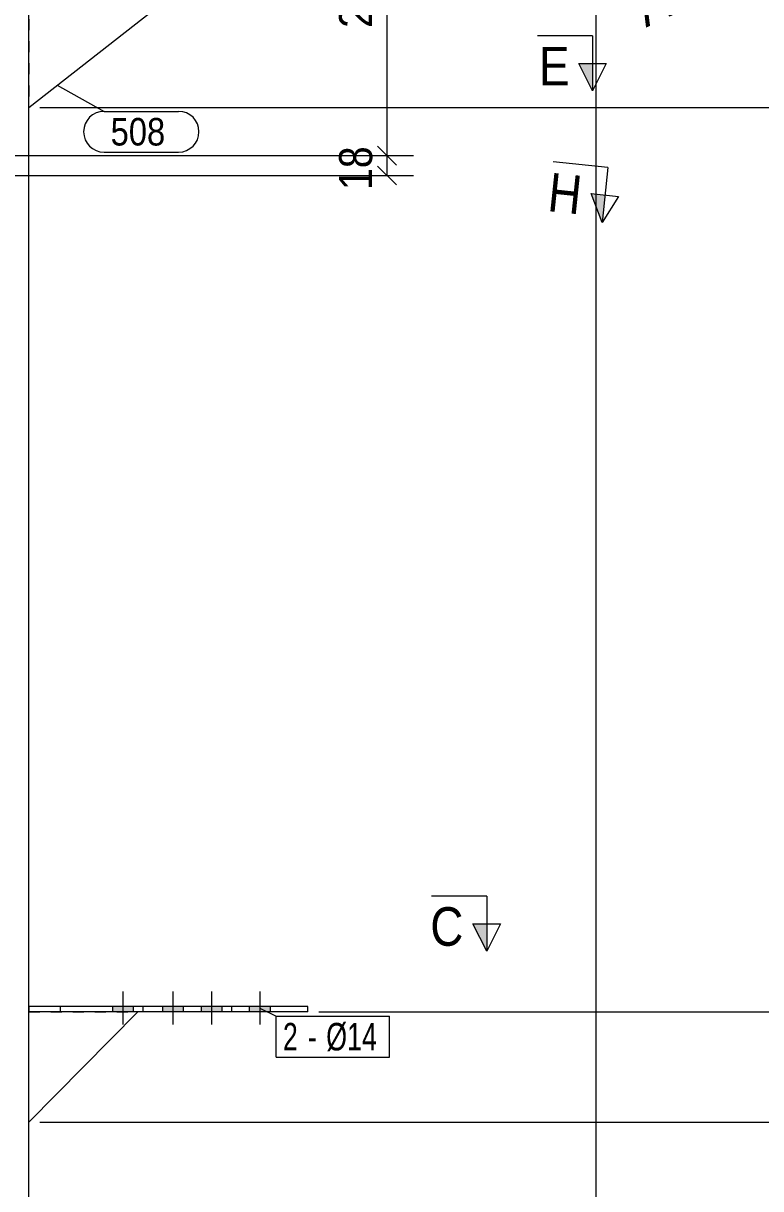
# Model space of a CAD drawing. Header units: millimetres. Extents: x 2 to 579, y 1 to 825.
# Drawn here: x 300.5 to 367.5, y 549 to 654.7 of the extents above; entities that cross this region are included whole.
import ezdxf

# ---------------------------------------------------------------- set-up
doc = ezdxf.new("R2010")
doc.units = ezdxf.units.MM
doc.linetypes.add('XKITLINE00', pattern=[0])
doc.linetypes.add('XKITLINE01', pattern=[4, 1, -1, 1, -1])
for name, color, linetype, lineweight in [('Bolt', 3, 'Continuous', 0), ('BoltMark', 7, 'Continuous', 0), ('Dimensions', 7, 'Continuous', 0), ('Part', 2, 'Continuous', 0), ('PartMark', 7, 'Continuous', 0), ('Section', 6, 'Continuous', 0)]:
    doc.layers.add(name, color=color, linetype=linetype, lineweight=lineweight)
doc.styles.add('ARIAL', font='ARIAL.TTF')
doc.styles.add('ARIAL_NARROW', font='ARIALN.TTF')

# ---------------------------------------------------------------- blocks, each defined once
blk = doc.blocks.new('*A14')
at = {"layer": 'Bolt'}
for points in [[(304.97, 675.71), (303.74, 677.28), (306.09, 679.14), (307.33, 677.57)], [(304.97, 675.71), (303.74, 677.28), (306.09, 679.14), (307.33, 677.57)], [(289.27, 663.33), (288.03, 664.9), (290.39, 666.76), (291.62, 665.19)], [(289.27, 663.33), (288.03, 664.9), (290.39, 666.76), (291.62, 665.19)], [(282.2, 657.76), (280.96, 659.33), (283.32, 661.19), (284.56, 659.62)], [(282.2, 657.76), (280.96, 659.33), (283.32, 661.19), (284.56, 659.62)], [(275.13, 652.19), (273.89, 653.76), (276.25, 655.61), (277.49, 654.04)], [(275.13, 652.19), (273.89, 653.76), (276.25, 655.61), (277.49, 654.04)], [(268.06, 646.61), (266.83, 648.19), (269.18, 650.04), (270.42, 648.47)], [(268.06, 646.61), (266.83, 648.19), (269.18, 650.04), (270.42, 648.47)], [(237.44, 622.47), (236.2, 624.04), (238.56, 625.9), (239.79, 624.33)], [(237.44, 622.47), (236.2, 624.04), (238.56, 625.9), (239.79, 624.33)], [(230.37, 616.9), (229.13, 618.47), (231.49, 620.33), (232.73, 618.76)], [(230.37, 616.9), (229.13, 618.47), (231.49, 620.33), (232.73, 618.76)], [(223.3, 611.33), (222.06, 612.9), (224.42, 614.75), (225.66, 613.18)], [(223.3, 611.33), (222.06, 612.9), (224.42, 614.75), (225.66, 613.18)], [(209.95, 600.8), (208.71, 602.37), (211.07, 604.23), (212.31, 602.66)], [(209.95, 600.8), (208.71, 602.37), (211.07, 604.23), (212.31, 602.66)]]:
    blk.add_hatch(color=3, dxfattribs=at).paths.add_polyline_path(points, flags=17)
at = {"layer": 'Bolt', "color": 3, "linetype": 'XKITLINE00', "lineweight": 0}
for p, q in [((307.39, 675.07), (302.44, 681.35)), ((307.39, 675.07), (302.44, 681.35)), ((307.33, 677.57), (306.09, 679.14)), ((307.33, 677.57), (306.09, 679.14)), ((304.97, 675.71), (303.74, 677.28)), ((304.97, 675.71), (303.74, 677.28)), ((291.68, 662.69), (286.73, 668.97)), ((291.68, 662.69), (286.73, 668.97)), ((291.62, 665.19), (290.39, 666.76)), ((291.62, 665.19), (290.39, 666.76)), ((289.27, 663.33), (288.03, 664.9)), ((289.27, 663.33), (288.03, 664.9)), ((284.62, 657.12), (279.66, 663.4)), ((284.62, 657.12), (279.66, 663.4)), ((284.56, 659.62), (283.32, 661.19)), ((284.56, 659.62), (283.32, 661.19)), ((282.2, 657.76), (280.96, 659.33)), ((282.2, 657.76), (280.96, 659.33)), ((277.55, 651.54), (272.6, 657.83)), ((277.55, 651.54), (272.6, 657.83)), ((277.49, 654.04), (276.25, 655.61)), ((277.49, 654.04), (276.25, 655.61)), ((275.13, 652.19), (273.89, 653.76)), ((275.13, 652.19), (273.89, 653.76)), ((270.48, 645.97), (265.53, 652.26)), ((270.48, 645.97), (265.53, 652.26)), ((270.42, 648.47), (269.18, 650.04)), ((270.42, 648.47), (269.18, 650.04)), ((268.06, 646.61), (266.83, 648.19)), ((268.06, 646.61), (266.83, 648.19)), ((239.85, 621.83), (234.9, 628.11)), ((239.85, 621.83), (234.9, 628.11)), ((239.79, 624.33), (238.56, 625.9)), ((239.79, 624.33), (238.56, 625.9)), ((237.44, 622.47), (236.2, 624.04)), ((237.44, 622.47), (236.2, 624.04)), ((232.79, 616.26), (227.83, 622.54)), ((232.79, 616.26), (227.83, 622.54)), ((232.73, 618.76), (231.49, 620.33)), ((232.73, 618.76), (231.49, 620.33)), ((230.37, 616.9), (229.13, 618.47)), ((230.37, 616.9), (229.13, 618.47)), ((225.72, 610.68), (220.76, 616.97)), ((225.72, 610.68), (220.76, 616.97)), ((225.66, 613.18), (224.42, 614.75)), ((225.66, 613.18), (224.42, 614.75)), ((223.3, 611.33), (222.06, 612.9)), ((223.3, 611.33), (222.06, 612.9)), ((212.37, 600.16), (207.41, 606.44)), ((212.37, 600.16), (207.41, 606.44)), ((212.31, 602.66), (211.07, 604.23)), ((212.31, 602.66), (211.07, 604.23)), ((209.95, 600.8), (208.71, 602.37)), ((209.95, 600.8), (208.71, 602.37))]:
    blk.add_line(p, q, dxfattribs=at)
blk = doc.blocks.new('*A23')
at = {"layer": 'Bolt'}
for points in [[(310.5, 565.52), (310.5, 565.02), (308.62, 565.02), (308.62, 565.52)], [(318.55, 565.52), (318.55, 565.02), (316.67, 565.02), (316.67, 565.52)]]:
    blk.add_hatch(color=3, dxfattribs=at).paths.add_polyline_path(points, flags=17)
at = {"layer": 'Bolt', "color": 3, "linetype": 'XKITLINE00', "lineweight": 0}
for p, q in [((309.56, 566.86), (309.56, 563.86)), ((317.61, 566.86), (317.61, 563.86)), ((308.62, 565.52), (308.62, 565.02)), ((310.5, 565.52), (310.5, 565.02)), ((316.67, 565.52), (316.67, 565.02)), ((318.55, 565.52), (318.55, 565.02))]:
    blk.add_line(p, q, dxfattribs=at)
blk = doc.blocks.new('*A24')
at = {"layer": 'Bolt'}
for points in [[(310.5, 565.52), (310.5, 565.02), (308.62, 565.02), (308.62, 565.52)], [(318.55, 565.52), (318.55, 565.02), (316.67, 565.02), (316.67, 565.52)]]:
    blk.add_hatch(color=3, dxfattribs=at).paths.add_polyline_path(points, flags=17)
at = {"layer": 'Bolt', "color": 3, "linetype": 'XKITLINE00', "lineweight": 0}
for p, q in [((309.56, 566.86), (309.56, 563.86)), ((317.61, 566.86), (317.61, 563.86)), ((308.62, 565.52), (308.62, 565.02)), ((310.5, 565.52), (310.5, 565.02)), ((316.67, 565.52), (316.67, 565.02)), ((318.55, 565.52), (318.55, 565.02))]:
    blk.add_line(p, q, dxfattribs=at)
blk = doc.blocks.new('*A29')
at = {"layer": 'Part', "color": 2, "linetype": 'XKITLINE00', "lineweight": 0}
for p, q in [((309.55, 681.87), (259.61, 642.5)), ((310.79, 680.3), (309.55, 681.87)), ((310.79, 680.3), (262.46, 642.2)), ((205.1, 599.53), (253.18, 637.43)), ((252.89, 634.65), (206.34, 597.96)), ((206.34, 597.96), (205.1, 599.53))]:
    blk.add_line(p, q, dxfattribs=at)
at = {"layer": 'Part', "color": 7, "linetype": 'XKITLINE01', "lineweight": 0}
for p, q in [((262.46, 642.2), (252.89, 634.65)), ((259.61, 642.5), (253.18, 637.43))]:
    blk.add_line(p, q, dxfattribs=at)
blk = doc.blocks.new('*A30')
at = {"layer": 'Part', "color": 2, "linetype": 'XKITLINE00', "lineweight": 0}
blk.add_line((301.03, 516.14), (301.03, 672.6), dxfattribs=at)
blk = doc.blocks.new('*A38')
at = {"layer": 'Part', "color": 2, "linetype": 'XKITLINE00', "lineweight": 0}
blk.add_line((301.03, 647.1), (313.83, 657.11), dxfattribs=at)
at = {"layer": 'Part', "color": 7, "linetype": 'XKITLINE01', "lineweight": 0}
for p, q in [((313.83, 657.11), (301.03, 657.1)), ((301.03, 657.1), (301.03, 647.1))]:
    blk.add_line(p, q, dxfattribs=at)
blk = doc.blocks.new('*A49')
at = {"layer": 'Part', "color": 2, "linetype": 'XKITLINE00', "lineweight": 0}
blk.add_line((310.93, 565.03), (301.03, 555.02), dxfattribs=at)
at = {"layer": 'Part', "color": 7, "linetype": 'XKITLINE01', "lineweight": 0}
for p, q in [((301.03, 565.02), (310.93, 565.03)), ((301.03, 555.02), (301.03, 565.02))]:
    blk.add_line(p, q, dxfattribs=at)
blk = doc.blocks.new('*A50')
at = {"layer": 'Part', "color": 2, "linetype": 'XKITLINE00', "lineweight": 0}
for p, q in [((326.37, 565.52), (301.03, 565.52)), ((326.37, 565.02), (301.03, 565.02)), ((303.91, 565.02), (303.91, 565.52)), ((319.46, 565.02), (319.46, 565.52)), ((326.37, 565.02), (326.37, 565.52))]:
    blk.add_line(p, q, dxfattribs=at)
at = {"layer": 'Part', "color": 7, "linetype": 'XKITLINE01', "lineweight": 0}
for p, q in [((301.03, 565.52), (301.03, 565.02)), ((301.03, 565.02), (301.03, 565.52)), ((311.42, 565.02), (311.42, 565.52))]:
    blk.add_line(p, q, dxfattribs=at)
blk = doc.blocks.new('*A59')
at = {"layer": 'Bolt'}
for points in [[(315.06, 565.52), (315.06, 565.02), (313.16, 565.02), (313.16, 565.52)], [(322.95, 565.52), (322.95, 565.02), (321.05, 565.02), (321.05, 565.52)]]:
    blk.add_hatch(color=3, dxfattribs=at).paths.add_polyline_path(points, flags=17)
at = {"layer": 'Bolt', "color": 3, "linetype": 'XKITLINE00', "lineweight": 0}
for p, q in [((314.11, 566.86), (314.11, 563.86)), ((322, 566.86), (322, 563.86)), ((313.16, 565.52), (313.16, 565.02)), ((315.06, 565.52), (315.06, 565.02)), ((321.05, 565.52), (321.05, 565.02)), ((322.95, 565.52), (322.95, 565.02))]:
    blk.add_line(p, q, dxfattribs=at)
blk = doc.blocks.new('*A190')
at = {"layer": 'Section'}
blk.add_hatch(color=3, dxfattribs=at).paths.add_polyline_path([(342.6, 573.02), (342.6, 570.52), (341.35, 573.02)], flags=17)
at = {"layer": 'Section', "color": 1, "linetype": 'XKITLINE00', "lineweight": 0}
for q in [(337.6, 575.52), (342.6, 570.52)]:
    blk.add_line((342.6, 575.52), q, dxfattribs=at)
at = {"layer": 'Section', "color": 3, "linetype": 'XKITLINE00', "lineweight": 0}
for p, q in [((341.35, 573.02), (343.85, 573.02)), ((342.6, 570.52), (341.35, 573.02)), ((343.85, 573.02), (342.6, 570.52))]:
    blk.add_line(p, q, dxfattribs=at)
at = {"layer": 'Section', "color": 7, "style": 'ARIAL', "width": 0.85}
blk.add_text('C', height=3.5, dxfattribs=at).set_placement((337.48, 571.02))
blk = doc.blocks.new('*A191')
at = {"layer": 'Section'}
for points in [[(360.6, 658.21), (361.67, 655.95), (359.47, 657.68)], [(215.75, 590.02), (215.68, 587.23), (214.62, 589.49)]]:
    blk.add_hatch(color=3, dxfattribs=at).paths.add_polyline_path(points, flags=17)
at = {"layer": 'Section', "color": 1, "linetype": 'XKITLINE00', "lineweight": 0}
for p, q in [((359.54, 660.47), (355.02, 658.34)), ((359.54, 660.47), (361.67, 655.95)), ((213.55, 591.75), (218.08, 593.88)), ((213.55, 591.75), (215.68, 587.23))]:
    blk.add_line(p, q, dxfattribs=at)
at = {"layer": 'Section', "color": 3, "linetype": 'XKITLINE00', "lineweight": 0}
for p, q in [((359.47, 657.68), (361.74, 658.74)), ((361.74, 658.74), (361.67, 655.95)), ((361.67, 655.95), (359.47, 657.68)), ((215.75, 590.02), (213.49, 588.96)), ((215.68, 587.23), (215.75, 590.02)), ((215.68, 587.23), (213.49, 588.96))]:
    blk.add_line(p, q, dxfattribs=at)
at = {"layer": 'Section', "color": 7, "style": 'ARIAL', "width": 0.85}
for p in [(357.06, 654.33), (217.05, 588.42)]:
    blk.add_text('A', height=3.5, rotation=25.2101, dxfattribs=at).set_placement(p)
blk = doc.blocks.new('*A196')
at = {"layer": 'Dimensions', "color": 7, "linetype": 'XKITLINE00', "lineweight": 0}
blk.add_line((352.53, 166.66), (352.53, 672.6), dxfattribs=at)
blk = doc.blocks.new('*A206')
at = {"layer": 'Dimensions', "color": 7, "linetype": 'XKITLINE00', "lineweight": 0}
for p, q in [((388.68, 555.87), (390.38, 554.18)), ((302.03, 555.02), (391.93, 555.02)), ((389.53, 475.36), (389.53, 555.02)), ((388.68, 476.21), (390.38, 474.52)), ((327.37, 475.36), (391.93, 475.36))]:
    blk.add_line(p, q, dxfattribs=at)
at = {"layer": 'Dimensions', "color": 3}
for p in [(389.53, 555.02), (389.53, 475.36)]:
    blk.add_point(p, dxfattribs=at)
at = {"layer": 'Dimensions', "color": 3, "style": 'ARIAL', "width": 0.85}
blk.add_text('7780', height=3, dxfattribs=at).set_placement((374.83, 556.22))
blk.add_text('1200', height=3, rotation=90.0002, dxfattribs=at).set_placement((388.18, 510.74))
blk = doc.blocks.new('*A207')
at = {"layer": 'Dimensions', "color": 7, "linetype": 'XKITLINE00', "lineweight": 0}
for p, q in [((388.68, 565.87), (390.38, 564.18)), ((327.37, 565.02), (391.93, 565.02)), ((389.53, 555.02), (389.53, 565.02)), ((388.68, 555.87), (390.38, 554.18)), ((302.03, 555.02), (391.93, 555.02))]:
    blk.add_line(p, q, dxfattribs=at)
at = {"layer": 'Dimensions', "color": 3}
for p in [(389.53, 565.02), (389.53, 555.02)]:
    blk.add_point(p, dxfattribs=at)
at = {"layer": 'Dimensions', "color": 3, "style": 'ARIAL', "width": 0.85}
blk.add_text('7880', height=3, dxfattribs=at).set_placement((379.33, 566.22))
blk.add_text('100', height=3, rotation=90.0002, dxfattribs=at).set_placement((388.18, 556.69))
blk = doc.blocks.new('*A208')
at = {"layer": 'Dimensions', "color": 7, "linetype": 'XKITLINE00', "lineweight": 0}
for p, q in [((388.68, 647.95), (390.38, 646.26)), ((302.03, 647.1), (391.93, 647.1)), ((389.53, 565.02), (389.53, 647.1)), ((388.68, 565.87), (390.38, 564.18)), ((327.37, 565.02), (391.93, 565.02))]:
    blk.add_line(p, q, dxfattribs=at)
at = {"layer": 'Dimensions', "color": 3}
for p in [(389.53, 647.1), (389.53, 565.02)]:
    blk.add_point(p, dxfattribs=at)
at = {"layer": 'Dimensions', "color": 3, "style": 'ARIAL', "width": 0.85}
blk.add_text('8701', height=3, dxfattribs=at).set_placement((374.83, 648.3))
blk.add_text('821', height=3, rotation=90.0002, dxfattribs=at).set_placement((388.18, 602.73))
blk = doc.blocks.new('*A209')
at = {"layer": 'Dimensions', "color": 7, "linetype": 'XKITLINE00', "lineweight": 0}
for p, q in [((388.68, 657.95), (390.38, 656.26)), ((328.53, 657.1), (391.93, 657.1)), ((389.53, 647.1), (389.53, 657.1)), ((388.68, 647.95), (390.38, 646.26)), ((302.03, 647.1), (391.93, 647.1))]:
    blk.add_line(p, q, dxfattribs=at)
at = {"layer": 'Dimensions', "color": 3}
for p in [(389.53, 657.1), (389.53, 647.1)]:
    blk.add_point(p, dxfattribs=at)
at = {"layer": 'Dimensions', "color": 3, "style": 'ARIAL', "width": 0.85}
blk.add_text('8801', height=3, dxfattribs=at).set_placement((374.83, 658.3))
blk.add_text('100', height=3, rotation=90.0002, dxfattribs=at).set_placement((388.18, 648.77))
blk = doc.blocks.new('*A222')
at = {"layer": 'BoltMark', "color": 7, "linetype": 'XKITLINE00', "lineweight": 0}
for p, q in [((322, 565.36), (323.5, 564.62)), ((323.5, 564.62), (333.79, 564.62)), ((323.5, 560.92), (323.5, 564.62)), ((333.79, 560.92), (333.79, 564.62)), ((323.5, 560.92), (333.79, 560.92))]:
    blk.add_line(p, q, dxfattribs=at)
at = {"layer": 'BoltMark', "color": 3, "style": 'ARIAL_NARROW', "width": 0.85}
for s, p in [('2', (324.1, 561.52)), ('Ø14', (328.03, 561.52)), ('-', (326.37, 561.52))]:
    blk.add_text(s, height=2.5, dxfattribs=at).set_placement(p)
blk = doc.blocks.new('*A223')
at = {"layer": 'Section'}
blk.add_hatch(color=3, dxfattribs=at).paths.add_polyline_path([(353.34, 639.15), (353.07, 636.66), (352.09, 639.28)], flags=17)
at = {"layer": 'Section', "color": 1, "linetype": 'XKITLINE00', "lineweight": 0}
for q in [(348.63, 642.16), (353.07, 636.66)]:
    blk.add_line((353.6, 641.64), q, dxfattribs=at)
at = {"layer": 'Section', "color": 3, "linetype": 'XKITLINE00', "lineweight": 0}
for p, q in [((352.09, 639.28), (354.58, 639.02)), ((353.07, 636.66), (352.09, 639.28)), ((354.58, 639.02), (353.07, 636.66))]:
    blk.add_line(p, q, dxfattribs=at)
at = {"layer": 'Section', "color": 7, "style": 'ARIAL', "width": 0.85}
blk.add_text('H', height=3.5, rotation=-6.0218, dxfattribs=at).set_placement((348.04, 637.7))
blk = doc.blocks.new('*A230')
at = {"layer": 'PartMark', "color": 7, "linetype": 'XKITLINE00', "lineweight": 0}
for p, q in [((303.62, 649.13), (307.86, 646.74)), ((307.86, 646.74), (314.63, 646.74)), ((307.86, 643.04), (314.63, 643.04))]:
    blk.add_line(p, q, dxfattribs=at)
for centre, start, end in [((307.86, 644.89), 90, 270), ((314.63, 644.89), 270, 90)]:
    blk.add_arc(centre, 1.85, start, end, dxfattribs=at)
at = {"layer": 'PartMark', "color": 3, "style": 'ARIAL', "width": 0.85}
blk.add_text('508', height=2.5, dxfattribs=at).set_placement((308.46, 643.64))
blk = doc.blocks.new('*A244')
at = {"layer": 'Section'}
for points in [[(204.57, 651.09), (203.32, 648.59), (203.32, 651.09)], [(352.21, 651.09), (352.21, 648.59), (350.96, 651.09)]]:
    blk.add_hatch(color=3, dxfattribs=at).paths.add_polyline_path(points, flags=17)
at = {"layer": 'Section', "color": 1, "linetype": 'XKITLINE00', "lineweight": 0}
for p, q in [((203.32, 653.59), (208.32, 653.59)), ((203.32, 653.59), (203.32, 648.59)), ((352.21, 653.59), (347.21, 653.59)), ((352.21, 653.59), (352.21, 648.59))]:
    blk.add_line(p, q, dxfattribs=at)
at = {"layer": 'Section', "color": 3, "linetype": 'XKITLINE00', "lineweight": 0}
for p, q in [((203.32, 648.59), (202.07, 651.09)), ((204.57, 651.09), (202.07, 651.09)), ((203.32, 648.59), (204.57, 651.09)), ((350.96, 651.09), (353.46, 651.09)), ((352.21, 648.59), (350.96, 651.09)), ((353.46, 651.09), (352.21, 648.59))]:
    blk.add_line(p, q, dxfattribs=at)
at = {"layer": 'Section', "color": 7, "style": 'ARIAL', "width": 0.85}
for p in [(205.07, 649.09), (347.35, 649.09)]:
    blk.add_text('E', height=3.5, dxfattribs=at).set_placement(p)
blk = doc.blocks.new('*A250')
at = {"layer": 'Dimensions', "color": 7, "linetype": 'XKITLINE00', "lineweight": 0}
for p, q in [((332.7, 643.57), (334.4, 641.87)), ((275.86, 642.72), (335.95, 642.72)), ((333.55, 640.93), (333.55, 642.72)), ((292.78, 640.93), (335.95, 640.93)), ((332.7, 641.78), (334.4, 640.08))]:
    blk.add_line(p, q, dxfattribs=at)
at = {"layer": 'Dimensions', "color": 3}
for p in [(333.55, 642.72), (333.55, 640.93)]:
    blk.add_point(p, dxfattribs=at)
at = {"layer": 'Dimensions', "color": 3, "style": 'ARIAL', "width": 0.85}
blk.add_text('18', height=3, rotation=90.0002, dxfattribs=at).set_placement((332.2, 639.6))
blk = doc.blocks.new('*A251')
at = {"layer": 'Dimensions', "color": 7, "linetype": 'XKITLINE00', "lineweight": 0}
for p, q in [((302.03, 672.6), (335.95, 672.6)), ((332.7, 673.45), (334.4, 671.76)), ((333.55, 642.72), (333.55, 672.6)), ((332.7, 643.57), (334.4, 641.87)), ((275.86, 642.72), (335.95, 642.72))]:
    blk.add_line(p, q, dxfattribs=at)
at = {"layer": 'Dimensions', "color": 3}
for p in [(333.55, 672.6), (333.55, 642.72)]:
    blk.add_point(p, dxfattribs=at)
at = {"layer": 'Dimensions', "color": 3, "style": 'ARIAL', "width": 0.85}
blk.add_text('299', height=3, rotation=90.0002, dxfattribs=at).set_placement((332.2, 654.32))

msp = doc.modelspace()

# ---------------------------------------------------------------- block references
at = {"lineweight": 0}
for name in ['*A29', '*A14', '*A251', '*A196', '*A209', '*A223', '*A191', '*A38', '*A244', '*A208', '*A230', '*A250', '*A190', '*A207', '*A23', '*A24', '*A59', '*A50', '*A49', '*A222', '*A206']:
    msp.add_blockref(name, (0, 0), dxfattribs=at)
at = {"layer": 'Part', "lineweight": 0}
msp.add_blockref('*A30', (0, 0), dxfattribs=at)

doc.saveas('drawing.dxf')
